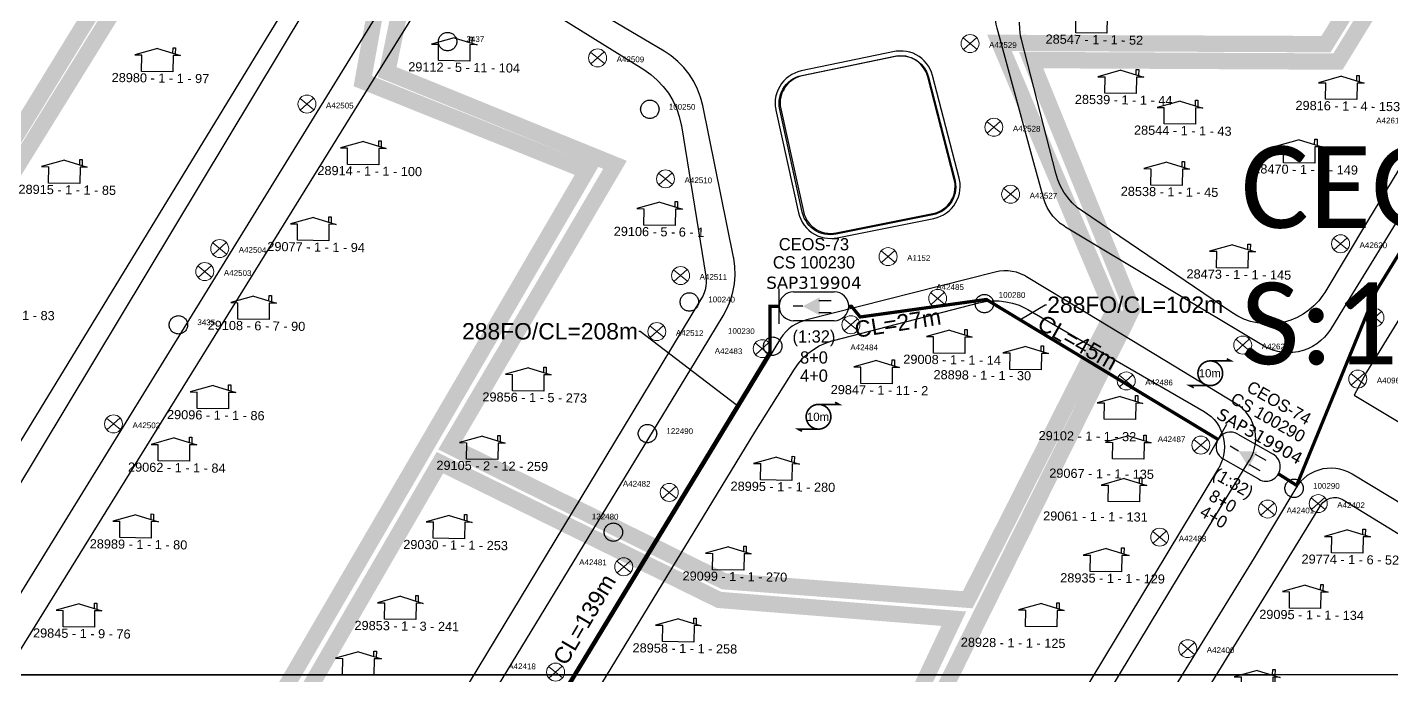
# Model space of a CAD drawing. Header units: millimetres. Extents: x 676447 to 689606, y 7455628 to 7463967.
# Drawn here: x 688458.8 to 688625.6, y 7461413.2 to 7461492.5 of the extents above; entities that cross this region are included whole.
import ezdxf
from ezdxf.enums import TextEntityAlignment as Align

# ---------------------------------------------------------------- set-up
doc = ezdxf.new("R2010")
doc.units = ezdxf.units.MM
doc.header["$LTSCALE"] = 0.1
doc.header["$MEASUREMENT"] = 0
doc.linetypes.add('PHANTOM2', pattern=[1.25, 0.625, -0.125, 0.125, -0.125, 0.125, -0.125])
doc.layers.add('10.4-Postes', color=1, linetype='Continuous', lineweight=0)
for name, color, linetype in [('Caixas Subterrâneas', 5, 'Continuous'), ('CELULARIZAÇÃO CABO 5', 7, 'Continuous'), ('CEOS', 1, 'Continuous'), ('label_cabos', 7, 'Continuous'), ('label_cabos @ 1', 7, 'Continuous'), ('LAYOUT', 7, 'Continuous'), ('LEGENDAS_INFRAESTRUTURAS', 7, 'Continuous'), ('MUB_MEIOFIO', 7, 'Continuous'), ('MUB_OBRA_ARTE', 7, 'Continuous'), ('MUB_QUADRAS', 7, 'Continuous'), ('NOS_DE_INFRAESTRUTURA', 7, 'Continuous'), ('surveys', 7, 'Continuous'), ('SURVEYS_LEGENDAS', 7, 'Continuous')]:
    doc.layers.add(name, color=color, linetype=linetype)
doc.styles.add('Legend', font='calibri.ttf')
doc.styles.add('siredit', font='verdana.ttf')
doc.styles.get("Standard").update_dxf_attribs({"font": 'arial.ttf'})
doc.styles.add('Style-font000', font='font000.shx')
doc.dimstyles.new('FW', dxfattribs={"dimscale": 0, "dimtxt": 2, "dimasz": 0.18, "dimexe": 0.18, "dimexo": 0.0625, "dimgap": 0.09, "dimtad": 0, "dimtoh": 1, "dimdec": 0, "dimzin": 0, "dimdsep": 46, "dimtxsty": 'Standard', "dimcen": 0.09, "dimse1": 1, "dimse2": 1, "dimsd1": 1, "dimsd2": 1, "dimclrt": 7, "dimadec": 0, "dimazin": 0, "dimtfac": 1, "dimtdec": 0, "dimtofl": 0, "dimtmove": 0, "dimatfit": 3, "dimfxl": 0, "dimtolj": 1, "dimtzin": 0, "dimarcsym": 0})

# ---------------------------------------------------------------- blocks, each defined once
blk = doc.blocks.new('MHMZ')
at = {"linetype": 'PHANTOM2'}
blk.add_circle((0, 0), 0.0000101, dxfattribs=at)
blk = doc.blocks.new('PTPT')
at = {"layer": '10.4-Postes', "color": 1, "linetype": 'PHANTOM2'}
for points in [[(-0.0000079, 0.0000104), (0.0000075, -0.000002)], [(0.000007, 0.0000109), (-0.0000074, -0.0000025)]]:
    blk.add_lwpolyline(points, dxfattribs=at)
at = {"layer": '10.4-Postes', "color": 1}
blk.add_circle((-0.0000002, 0.0000042), 0.00000987, dxfattribs=at)
blk = doc.blocks.new('LVLV')
for p, q in [((0, 0.0000254), (-0.0000251, 0.000018)), ((-0.0000251, 0.000018), (-0.0000173, 0.000018)), ((-0.0000172, 0), (-0.0000172, 0.0000179)), ((0, 0.0000254), (0.0000251, 0.000018)), ((0.0000169, 0.0000264), (0.0000195, 0.0000264)), ((0.0000169, 0.0000205), (0.0000169, 0.0000264)), ((0.0000251, 0.000018), (0.0000172, 0.000018)), ((0.0000172, 0.000018), (0.0000172, 0)), ((0.0000195, 0.0000264), (0.0000195, 0.0000198)), ((0.0000172, 0), (-0.0000172, 0))]:
    blk.add_line(p, q)
blk = doc.blocks.new('ceos')
at = {"layer": 'CEOS'}
for p, q in [((1.77, 1.77), (6.73, 1.77)), ((6.73, -1.77), (1.77, -1.77))]:
    blk.add_line(p, q, dxfattribs=at)
for points in [[(0, -2.13), (0, 2.13)], [(2.88, 0), (1.69, 0)], [(4.84, 0.7), (6.34, 0.7)], [(4.84, -0.77), (6.34, -0.77)]]:
    blk.add_lwpolyline(points, dxfattribs=at)
blk.add_lwpolyline([(2.88, 0, 0, 2.18, 0), (4.93, 0, 2.18, 2.18, 0)], format="xyseb", dxfattribs=at)
for centre, start, end in [((1.77, 0), 90, 270), ((6.73, 0), 270, 90)]:
    blk.add_arc(centre, 1.77, start, end, dxfattribs=at)
for tag, height, style, p in [('NOME?', 1.5, 'Style-font000', (4.25, 7.59)), ('LOCAL?', 1.5, 'Style-font000', (4.25, 5.37)), ('TIPO?', 1.48, 'siredit', (4.25, 2.88))]:
    blk.add_attdef(tag, text='', height=height, dxfattribs=dict(at, style=style)).set_placement(p, align=Align.MIDDLE_CENTER)
at = {"layer": 'CEOS', "style": 'siredit', "flags": 1}
for tag, height, p in [('ID', 0.887, (4.25, 9.07)), ('COORX', 0.739, (4.25, -1.77)), ('COORY', 0.739, (4.25, -1.77))]:
    blk.add_attdef(tag, text='', height=height, dxfattribs=at).set_placement(p, align=Align.MIDDLE_CENTER)
at = {"layer": 'CEOS', "style": 'Style-font000'}
for tag, p in [('RACIO_SPLITAGEM', (4.25, -2.94)), ('FIBRAS_FUSIONADAS', (4.25, -5.51)), ('FIBRAS_RESERVA', (4.25, -7.73))]:
    blk.add_attdef(tag, text='', height=1.5, dxfattribs=at).set_placement(p, align=Align.TOP_CENTER)
blk = doc.blocks.new('A$C6FB0096B')
at = {"layer": 'LAYOUT', "color": 0, "const_width": 0.2}
for points in [[(0, 1.51), (2.52, 1.51), (2.02, 1.77)], [(0, -1.51), (-2.52, -1.51), (-2.02, -1.77)]]:
    blk.add_lwpolyline(points, dxfattribs=at)
blk.add_lwpolyline([(0, 1.51, 1.000012), (0, -1.51, 0.999978)], format="xyb", close=True, dxfattribs=at)
at = {"layer": 'LAYOUT', "color": 0}
blk.add_text('10m', height=1, dxfattribs=at).set_placement((-0.06, 0), align=Align.MIDDLE_CENTER)

msp = doc.modelspace()

# ---------------------------------------------------------------- linework, layer by layer
at = {"linetype": 'Continuous'}
for points in [[(688948.2, 7461413.29), (688274.34, 7461413.29), (688274.34, 7461940.23), (688948.2, 7461940.23)], [(688611.27, 7460886.36), (687937.42, 7460886.36), (687937.42, 7461413.29), (688611.27, 7461413.29)]]:
    msp.add_lwpolyline(points, close=True, dxfattribs=at)
at = {"color": 1, "const_width": 0.4}
for points in [[(688611.7, 7461437.88), (688613.93, 7461436.47), (688623.69, 7461460.31), (688648.47, 7461500.59), (688656, 7461507.9), (688687.95, 7461564.88), (688704.68, 7461588.18), (688710.21, 7461593.89), (688710.21, 7461593.89), (688720.59, 7461595.92), (688734.2, 7461595.92), (688734.2, 7461595.92)], [(688484.65, 7461303.71), (688480.8, 7461305.98), (688479.87, 7461336.12), (688481.09, 7461339.88), (688549.56, 7461452.82), (688549.56, 7461458.37), (688550.67, 7461458.37)], [(688559.17, 7461458.37), (688559.5, 7461458.38), (688560.57, 7461457.06), (688576, 7461459.2), (688604.32, 7461442.09)]]:
    msp.add_lwpolyline(points, dxfattribs=at)
at = {"layer": 'CELULARIZAÇÃO CABO 5', "color": 4, "const_width": 2}
msp.add_lwpolyline([(688567.85, 7461405.52), (688593.84, 7461458.02), (688593.84, 7461458.02), (688593.84, 7461458.02), (688593.84, 7461458.02), (688581.47, 7461488.47), (688581.47, 7461488.47), (688618.98, 7461488.29), (688618.98, 7461488.29), (688618.98, 7461488.29), (688618.98, 7461488.29), (688618.98, 7461488.29), (688618.98, 7461488.29), (688673.56, 7461577.16), (688647.76, 7461596.07), (688650.13, 7461614.08), (688710.94, 7461612.65)], dxfattribs=at)
at = {"layer": 'CELULARIZAÇÃO CABO 5', "color": 2, "const_width": 2}
msp.add_lwpolyline([(688670.7, 7461576.59), (688617.52, 7461490.42), (688617.52, 7461490.42), (688617.52, 7461490.42), (688617.52, 7461490.42), (688617.52, 7461490.42), (688577.61, 7461490.57), (688591.52, 7461457.62), (688591.52, 7461457.62), (688591.52, 7461457.62), (688591.52, 7461457.62), (688573.72, 7461422.49), (688543.93, 7461424.75), (688510.39, 7461441.28), (688510.39, 7461441.28), (688530.6, 7461475.66), (688502.75, 7461487), (688502.75, 7461487), (688506.17, 7461503.65), (688476.37, 7461510.21), (688424.55, 7461425.7)], dxfattribs=at)
at = {"layer": 'CELULARIZAÇÃO CABO 5', "color": 6, "const_width": 2}
msp.add_lwpolyline([(688477.32, 7461507.36), (688502.58, 7461501.52), (688499.77, 7461485.9), (688527.12, 7461474.93), (688527.12, 7461474.93), (688527.12, 7461474.93), (688464.89, 7461368.14), (688464.89, 7461368.14), (688497.02, 7461305.39), (688497.02, 7461305.39), (688455.39, 7461233.01), (688455.39, 7461233.01), (688401.46, 7461242.53), (688401.46, 7461242.53), (688366.14, 7461237.49), (688308.71, 7461341.9), (688369.65, 7461441.34), (688425.16, 7461423.26), (688477.32, 7461507.45)], dxfattribs=at)
at = {"layer": 'CELULARIZAÇÃO CABO 5', "color": 3, "const_width": 2}
msp.add_lwpolyline([(688467.77, 7461367.69), (688509.2, 7461439.25), (688543.32, 7461422.47), (688543.32, 7461422.47), (688572.02, 7461420.17), (688564.22, 7461403.6)], dxfattribs=at)
at = {"layer": 'MUB_MEIOFIO', "linetype": 'Continuous'}
for points in [[(688757.34, 7461590.21), (688742.49, 7461592.45), (688742.43, 7461592.46), (688717.4, 7461596.47), (688717.23, 7461596.5), (688716.5, 7461596.56), (688715.77, 7461596.54), (688715.04, 7461596.45), (688714.33, 7461596.28), (688713.64, 7461596.04), (688712.97, 7461595.73), (688712.35, 7461595.35), (688711.76, 7461594.9), (688711.23, 7461594.4), (688710.75, 7461593.85), (688710.33, 7461593.24), (688705.02, 7461584.66), (688622.45, 7461450.3), (688620.98, 7461447.52), (688682.07, 7461410.88)], [(688581.81, 7461475.92), (688577.3, 7461492.36), (688577.19, 7461492.87), (688577.13, 7461493.39), (688577.13, 7461493.92), (688577.18, 7461494.44), (688577.28, 7461494.95), (688577.44, 7461495.45), (688577.65, 7461495.93), (688577.85, 7461496.28), (688585.37, 7461508.67), (688634.96, 7461590.73)], [(688693.79, 7461578.69), (688620.12, 7461458.87), (688618.05, 7461455.54), (688617.75, 7461455.09), (688617.35, 7461454.61), (688616.89, 7461454.17), (688616.4, 7461453.79), (688615.87, 7461453.45), (688615.3, 7461453.18), (688614.71, 7461452.96), (688614.1, 7461452.81), (688613.48, 7461452.72), (688612.85, 7461452.7), (688612.23, 7461452.74), (688611.61, 7461452.85), (688611.01, 7461453.02), (688610.42, 7461453.26), (688609.87, 7461453.55), (688585.69, 7461468.05), (688585.54, 7461468.15), (688585.03, 7461468.51), (688584.56, 7461468.93), (688584.14, 7461469.39), (688583.77, 7461469.9), (688583.45, 7461470.44), (688583.19, 7461471.01), (688582.99, 7461471.61), (688581.81, 7461475.92)], [(688414.83, 7461365.11), (688499.5, 7461505.86), (688499.75, 7461506.32), (688499.94, 7461506.81), (688500.09, 7461507.31), (688500.18, 7461507.83), (688500.22, 7461508.35), (688500.2, 7461508.87), (688500.13, 7461509.39), (688500, 7461509.9), (688499.82, 7461510.39), (688499.59, 7461510.86), (688499.31, 7461511.31), (688498.99, 7461511.72), (688498.63, 7461512.1), (688498.23, 7461512.43), (688497.79, 7461512.72), (688497.69, 7461512.78), (688468.01, 7461530.07), (688458.47, 7461535.32)], [(688482.56, 7461356.53), (688540.43, 7461451.62), (688543.83, 7461457.2), (688544.32, 7461458.13), (688544.72, 7461459.09), (688545.01, 7461460.1), (688545.2, 7461461.13), (688545.28, 7461462.17), (688545.25, 7461463.22), (688545.11, 7461464.26), (688545.08, 7461464.39), (688541.32, 7461482.93), (688541.06, 7461483.94), (688540.7, 7461484.92), (688540.23, 7461485.86), (688539.67, 7461486.74), (688539.02, 7461487.56), (688538.28, 7461488.31), (688537.48, 7461488.98), (688536.61, 7461489.55), (688534.11, 7461491.03), (688513.06, 7461503.48)], [(688506.25, 7461501.8), (688420.06, 7461361.93)], [(688550.27, 7461482.36), (688553.04, 7461469.8), (688553.16, 7461469.4), (688553.31, 7461469.01), (688553.5, 7461468.64), (688553.73, 7461468.29), (688554, 7461467.96), (688554.3, 7461467.67), (688554.62, 7461467.41), (688554.98, 7461467.18), (688555.35, 7461467), (688555.74, 7461466.85), (688556.15, 7461466.74), (688556.56, 7461466.68), (688556.98, 7461466.66), (688557.4, 7461466.69), (688557.74, 7461466.74), (688569.59, 7461469.12), (688569.99, 7461469.22), (688570.39, 7461469.37), (688570.76, 7461469.55), (688571.11, 7461469.78), (688571.44, 7461470.04), (688571.74, 7461470.33), (688572.01, 7461470.65), (688572.24, 7461471), (688572.44, 7461471.37), (688572.59, 7461471.76), (688572.7, 7461472.16), (688572.77, 7461472.58), (688572.8, 7461472.99), (688572.78, 7461473.41), (688572.72, 7461473.83), (688572.67, 7461474.04), (688569.43, 7461486.58), (688569.31, 7461486.98), (688569.14, 7461487.36), (688568.93, 7461487.73), (688568.69, 7461488.07), (688568.41, 7461488.38), (688568.11, 7461488.67), (688567.77, 7461488.92), (688567.41, 7461489.13), (688567.03, 7461489.3), (688566.63, 7461489.43), (688566.22, 7461489.53), (688565.81, 7461489.57), (688565.39, 7461489.58), (688564.97, 7461489.54), (688564.75, 7461489.5), (688553.37, 7461487.14), (688552.96, 7461487.04), (688552.57, 7461486.89), (688552.2, 7461486.7), (688551.85, 7461486.47), (688551.52, 7461486.21), (688551.22, 7461485.92), (688550.96, 7461485.59), (688550.73, 7461485.24), (688550.53, 7461484.87), (688550.38, 7461484.48), (688550.27, 7461484.08), (688550.2, 7461483.66), (688550.18, 7461483.25), (688550.2, 7461482.83), (688550.26, 7461482.41), (688550.27, 7461482.36)], [(688520.26, 7461294.15), (688603.15, 7461431.38), (688608.18, 7461439.56), (688608.2, 7461439.59), (688608.45, 7461440.05), (688608.65, 7461440.54), (688608.79, 7461441.04), (688608.88, 7461441.55), (688608.92, 7461442.08), (688608.91, 7461442.6), (688608.84, 7461443.12), (688608.71, 7461443.63), (688608.53, 7461444.12), (688608.31, 7461444.59), (688608.03, 7461445.03), (688607.71, 7461445.45), (688607.35, 7461445.83), (688606.95, 7461446.16), (688606.52, 7461446.46), (688597.82, 7461451.73), (688588.19, 7461457.57), (688580.91, 7461461.98), (688580.65, 7461462.13), (688580.17, 7461462.35), (688579.68, 7461462.52), (688579.17, 7461462.64), (688578.65, 7461462.7), (688578.12, 7461462.7), (688577.6, 7461462.66), (688577.09, 7461462.55), (688553.88, 7461456.66), (688553.67, 7461456.6), (688553.18, 7461456.43), (688552.71, 7461456.2), (688552.26, 7461455.93), (688551.85, 7461455.6), (688551.47, 7461455.24), (688551.13, 7461454.84), (688550.84, 7461454.41), (688546.41, 7461447.11), (688487.2, 7461349.57)], [(688653.93, 7461417.7), (688629.54, 7461432.49), (688620.7, 7461437.85), (688620.67, 7461437.87), (688620.2, 7461438.11), (688619.72, 7461438.31), (688619.21, 7461438.45), (688618.7, 7461438.54), (688618.18, 7461438.57), (688617.65, 7461438.55), (688617.13, 7461438.48), (688616.63, 7461438.35), (688616.14, 7461438.17), (688615.67, 7461437.94), (688615.22, 7461437.66), (688614.81, 7461437.33), (688614.44, 7461436.97), (688614.1, 7461436.57), (688613.81, 7461436.13), (688608.73, 7461427.6), (688526.4, 7461293.8)]]:
    msp.add_lwpolyline(points, dxfattribs=at)
at = {"layer": 'MUB_OBRA_ARTE', "linetype": 'Continuous'}
msp.add_lwpolyline([(688550.87, 7461482.49), (688553.63, 7461469.95), (688553.74, 7461469.6), (688553.87, 7461469.26), (688554.03, 7461468.95), (688554.22, 7461468.65), (688554.45, 7461468.38), (688554.71, 7461468.13), (688554.98, 7461467.91), (688555.28, 7461467.72), (688555.59, 7461467.56), (688555.93, 7461467.43), (688556.27, 7461467.34), (688556.62, 7461467.29), (688556.97, 7461467.27), (688557.33, 7461467.3), (688557.64, 7461467.34), (688569.46, 7461469.72), (688569.81, 7461469.81), (688570.15, 7461469.93), (688570.46, 7461470.08), (688570.75, 7461470.28), (688571.04, 7461470.5), (688571.29, 7461470.75), (688571.52, 7461471.02), (688571.71, 7461471.31), (688571.88, 7461471.63), (688572.01, 7461471.95), (688572.1, 7461472.29), (688572.16, 7461472.65), (688572.19, 7461473), (688572.17, 7461473.35), (688572.12, 7461473.72), (688572.08, 7461473.89), (688568.84, 7461486.42), (688568.73, 7461486.77), (688568.59, 7461487.08), (688568.41, 7461487.4), (688568.21, 7461487.69), (688567.97, 7461487.95), (688567.71, 7461488.2), (688567.43, 7461488.41), (688567.13, 7461488.58), (688566.81, 7461488.73), (688566.46, 7461488.84), (688566.12, 7461488.92), (688565.77, 7461488.96), (688565.41, 7461488.97), (688565.05, 7461488.93), (688564.87, 7461488.9), (688553.5, 7461486.54), (688553.14, 7461486.45), (688552.82, 7461486.33), (688552.51, 7461486.17), (688552.21, 7461485.97), (688551.92, 7461485.75), (688551.68, 7461485.51), (688551.46, 7461485.23), (688551.26, 7461484.93), (688551.09, 7461484.61), (688550.96, 7461484.29), (688550.87, 7461483.95), (688550.81, 7461483.59), (688550.79, 7461483.25), (688550.81, 7461482.89), (688550.86, 7461482.51), (688550.87, 7461482.49)], dxfattribs=at)
at = {"layer": 'MUB_QUADRAS', "linetype": 'Continuous'}
for points in [[(688677.79, 7461559.85), (688622.61, 7461468.77), (688617.36, 7461460.07), (688617.13, 7461459.71), (688616.63, 7461459.05), (688616.05, 7461458.44), (688615.42, 7461457.89), (688614.73, 7461457.41), (688614, 7461457.01), (688613.23, 7461456.68), (688612.42, 7461456.44), (688611.6, 7461456.28), (688610.77, 7461456.21), (688609.93, 7461456.23), (688609.1, 7461456.33), (688608.28, 7461456.52), (688607.49, 7461456.8), (688606.74, 7461457.15), (688606.02, 7461457.59), (688587.73, 7461470), (688587.11, 7461470.46), (688586.5, 7461471.03), (688585.95, 7461471.65), (688585.46, 7461472.34), (688585.05, 7461473.07), (688584.72, 7461473.84), (688584.47, 7461474.64), (688580.29, 7461490.97), (688580.19, 7461491.43), (688580.07, 7461492.26), (688580.04, 7461493.09)], [(688496.76, 7461505.51), (688487.51, 7461490.36), (688423.87, 7461386.13)], [(688435.88, 7461380.84), (688502.14, 7461487.78), (688508.73, 7461498.4)], [(688514.24, 7461499.69), (688534.12, 7461487.31), (688534.98, 7461486.71), (688535.77, 7461486.03), (688536.49, 7461485.26), (688537.12, 7461484.43), (688537.66, 7461483.53), (688538.1, 7461482.58), (688538.45, 7461481.59), (688538.68, 7461480.57), (688538.71, 7461480.43), (688541.69, 7461462.06), (688541.74, 7461461.65), (688541.74, 7461461.23), (688541.7, 7461460.81), (688541.61, 7461460.4), (688541.49, 7461460), (688541.32, 7461459.62), (688541.17, 7461459.35), (688532.65, 7461445.26), (688482.41, 7461362.15)], [(688550.73, 7461482.41), (688550.73, 7461482.44), (688550.67, 7461482.82), (688550.66, 7461483.19), (688550.67, 7461483.55), (688550.73, 7461483.91), (688550.83, 7461484.26), (688550.96, 7461484.6), (688551.13, 7461484.92), (688551.34, 7461485.24), (688551.56, 7461485.52), (688551.82, 7461485.77), (688552.11, 7461486), (688552.42, 7461486.2), (688552.75, 7461486.37), (688553.08, 7461486.5), (688553.45, 7461486.59), (688564.82, 7461488.94), (688565.01, 7461488.98), (688565.38, 7461489.01), (688565.75, 7461489.01), (688566.1, 7461488.97), (688566.46, 7461488.88), (688566.82, 7461488.77), (688567.15, 7461488.62), (688567.46, 7461488.44), (688567.75, 7461488.22), (688568.01, 7461487.97), (688568.26, 7461487.69), (688568.47, 7461487.4), (688568.66, 7461487.07), (688568.8, 7461486.74), (688568.91, 7461486.39), (688572.15, 7461473.86), (688572.19, 7461473.68), (688572.24, 7461473.3), (688572.26, 7461472.94), (688572.24, 7461472.58), (688572.17, 7461472.21), (688572.08, 7461471.86), (688571.95, 7461471.52), (688571.77, 7461471.2), (688571.57, 7461470.89), (688571.34, 7461470.62), (688571.08, 7461470.36), (688570.78, 7461470.13), (688570.48, 7461469.93), (688570.16, 7461469.78), (688569.81, 7461469.65), (688569.45, 7461469.56), (688557.62, 7461467.18), (688557.31, 7461467.13), (688556.94, 7461467.11), (688556.58, 7461467.13), (688556.22, 7461467.18), (688555.87, 7461467.27), (688555.52, 7461467.41), (688555.2, 7461467.56), (688554.89, 7461467.76), (688554.6, 7461467.99), (688554.34, 7461468.24), (688554.11, 7461468.53), (688553.91, 7461468.84), (688553.74, 7461469.16), (688553.61, 7461469.51), (688553.5, 7461469.87), (688550.73, 7461482.41)], [(688495.59, 7461357.36), (688547.7, 7461442.97), (688552.54, 7461450.7), (688553.02, 7461451.38), (688553.57, 7461452.02), (688554.18, 7461452.59), (688554.85, 7461453.09), (688555.57, 7461453.52), (688556.33, 7461453.87), (688557.12, 7461454.15), (688557.32, 7461454.2), (688575.07, 7461458.79), (688575.89, 7461458.96), (688576.72, 7461459.04), (688577.56, 7461459.03), (688578.39, 7461458.93), (688579.21, 7461458.75), (688580, 7461458.49), (688580.76, 7461458.14), (688581.08, 7461457.97), (688602.61, 7461445.5), (688603.05, 7461445.21), (688603.46, 7461444.89), (688603.83, 7461444.51), (688604.16, 7461444.11), (688604.44, 7461443.67), (688604.68, 7461443.2), (688604.87, 7461442.71), (688605, 7461442.21), (688605.08, 7461441.69), (688605.11, 7461441.17), (688605.08, 7461440.64), (688605, 7461440.13), (688604.86, 7461439.62), (688604.67, 7461439.13), (688604.44, 7461438.67), (688604.39, 7461438.59), (688590.33, 7461415.28), (688538.19, 7461328.86)], [(688537.76, 7461305.61), (688610.55, 7461423.76), (688616.88, 7461434.04), (688617, 7461434.21), (688617.14, 7461434.37), (688617.29, 7461434.52), (688617.46, 7461434.64), (688617.64, 7461434.75), (688617.82, 7461434.84), (688618.02, 7461434.91), (688618.23, 7461434.96), (688618.43, 7461434.99), (688618.64, 7461434.99), (688618.85, 7461434.97), (688619.06, 7461434.93), (688619.26, 7461434.88), (688619.45, 7461434.79), (688619.63, 7461434.7), (688648.28, 7461417.12)]]:
    msp.add_lwpolyline(points, dxfattribs=at)

# ---------------------------------------------------------------- block references
at = {"layer": 'Caixas Subterrâneas', "color": 5, "xscale": 111319.4907932736, "yscale": 111319.4907932736, "zscale": 111319.4907932736}
for p, rotation in [((688510.13, 7461490.73), 359.2830947602965), ((688534.86, 7461482.46), 359.2829981598501), ((688539.69, 7461458.9), 359.2829724085608), ((688575.76, 7461458.69), 359.2828352481695), ((688477.23, 7461456.1), 359.283208896903), ((688549.88, 7461453.49), 359.2829319622251), ((688534.57, 7461442.81), 359.2829867975613), ((688613.62, 7461436.11), 359.2826842726504), ((688530.4, 7461430.75), 359.2829988737482)]:
    msp.add_blockref('MHMZ', p, dxfattribs=dict(at, rotation=rotation))
at = {"layer": 'CEOS', "linetype": 'Continuous'}
msp.add_blockref('ceos', (688550.67, 7461458.37), dxfattribs=at).add_auto_attribs({'NOME?': 'CEOS-73', 'LOCAL?': 'CS 100230', 'TIPO?': 'SAP319904', 'RACIO_SPLITAGEM': '(1:32)', 'FIBRAS_FUSIONADAS': '8+0', 'FIBRAS_RESERVA': '4+0'})
at = {"layer": 'CEOS', "linetype": 'Continuous', "rotation": 330.2658180414033}
msp.add_blockref('ceos', (688604.32, 7461442.09), dxfattribs=at).add_auto_attribs({'NOME?': 'CEOS-74', 'LOCAL?': 'CS 100290 ', 'TIPO?': 'SAP319904', 'RACIO_SPLITAGEM': '(1:32)', 'FIBRAS_FUSIONADAS': '8+0', 'FIBRAS_RESERVA': '4+0'})
at = {"layer": 'LAYOUT', "linetype": 'Continuous'}
for p in [(688603.37, 7461450.18), (688555.48, 7461444.86)]:
    msp.add_blockref('A$C6FB0096B', p, dxfattribs=at)
at = {"layer": 'NOS_DE_INFRAESTRUTURA', "color": 1}
for p, xscale, yscale, zscale, rotation in [((688574.02, 7461490.02), 111319.4907932736, 111319.4907932736, 111319.4907932736, 359.2828517074984), ((688528.49, 7461488.27), 111319.4907932736, 111319.4907932736, 111319.4907932736, 359.2830241987575), ((688492.96, 7461482.62), 111319.4907932735, 111319.4907932735, 111319.4907932735, 359.2831574617873), ((688576.93, 7461479.79), 111319.4907932736, 111319.4907932736, 111319.4907932736, 359.2828374320792), ((688536.79, 7461473.48), 111319.4907932736, 111319.4907932736, 111319.4907932736, 359.2829880269328), ((688578.98, 7461471.6), 111319.4907932736, 111319.4907932736, 111319.4907932736, 359.2828270773251), ((688482.29, 7461464.96), 111319.4907932736, 111319.4907932736, 111319.4907932736, 359.2831924749709), ((688619.31, 7461465.54), 111319.4907932736, 111319.4907932736, 111319.4907932736, 359.2826719175271), ((688564, 7461463.97), 111319.4907932735, 111319.4907932735, 111319.4907932735, 359.2828816009958), ((688480.47, 7461462.14), 111319.4907932736, 111319.4907932736, 111319.4907932736, 359.2831984957215), ((688538.63, 7461461.66), 111319.4907932736, 111319.4907932736, 111319.4907932736, 359.2829773116022), ((688570.06, 7461458.86), 111319.4907932736, 111319.4907932736, 111319.4907932736, 359.2828569682179), ((688623.51, 7461456.52), 111319.4907932735, 111319.4907932735, 111319.4907932735, 359.2826531114441), ((688535.73, 7461454.81), 111319.4907932736, 111319.4907932736, 111319.4907932736, 359.2829861670595), ((688559.46, 7461455.64), 111319.4907932736, 111319.4907932736, 111319.4907932736, 359.2828992067437), ((688607.35, 7461453.16), 111319.4907932736, 111319.4907932736, 111319.4907932736, 359.2827134763673), ((688548.61, 7461452.72), 111319.4907932736, 111319.4907932736, 111319.4907932736, 359.2829365698104), ((688593.11, 7461448.77), 111319.4907932736, 111319.4907932736, 111319.4907932736, 359.2827661867177), ((688621.42, 7461449), 111319.4907932736, 111319.4907932736, 111319.4907932736, 359.2826586799324), ((688469.31, 7461443.52), 111319.4907932736, 111319.4907932736, 111319.4907932736, 359.2832350422065), ((688602.23, 7461440.93), 111319.4907932736, 111319.4907932736, 111319.4907932736, 359.2827290803221), ((688537.25, 7461435.14), 111319.4907932735, 111319.4907932735, 111319.4907932735, 359.282974207028), ((688616.58, 7461433.77), 111319.4907932735, 111319.4907932735, 111319.4907932735, 359.2826722678672), ((688610.39, 7461433.11), 111319.4907932735, 111319.4907932735, 111319.4907932735, 359.2826956119283), ((688597.2, 7461429.67), 111319.4907932736, 111319.4907932736, 111319.4907932736, 359.2827446582826), ((688531.69, 7461426.05), 111319.4907932736, 111319.4907932736, 111319.4907932736, 359.2829924871487), ((688600.63, 7461416.04), 111319.4907932736, 111319.4907932736, 111319.4907932736, 359.2827273237982), ((688523.35, 7461413.17), 111319.4907932736, 111319.4907932736, 111319.4907932736, 359.2830201306121)]:
    msp.add_blockref('PTPT', p, dxfattribs=dict(at, xscale=xscale, yscale=yscale, zscale=zscale, rotation=rotation))
at = {"layer": 'surveys', "color": 0}
for p, xscale, yscale, zscale, rotation in [((688588.83, 7461491.77), 111319.4907932736, 111319.4907932736, 111319.4907932736, 359.2827960091141), ((688474.65, 7461487.07), 111319.4907932736, 111319.4907932736, 111319.4907932736, 359.2832284416795), ((688510.92, 7461488.38), 111319.4907932736, 111319.4907932736, 111319.4907932736, 359.283091023376), ((688592.41, 7461484.4), 111319.4907932736, 111319.4907932736, 111319.4907932736, 359.2827788052024), ((688619.38, 7461483.66), 111319.4907932736, 111319.4907932736, 111319.4907932736, 359.2826600709994), ((688599.64, 7461480.64), 111319.4907932736, 111319.4907932736, 111319.4907932736, 359.2827514125358), ((688499.8, 7461475.7), 111319.4907932736, 111319.4907932736, 111319.4907932736, 359.2831292747047), ((688614.22, 7461475.9), 111319.4907932736, 111319.4907932736, 111319.4907932736, 359.2826736105523), ((688463.27, 7461473.41), 111319.4907932736, 111319.4907932736, 111319.4907932736, 359.2832674154866), ((688598.02, 7461473.16), 111319.4907932736, 111319.4907932736, 111319.4907932736, 359.2827155999638), ((688536.04, 7461468.27), 111319.4907932735, 111319.4907932735, 111319.4907932735, 359.2829892326573), ((688493.69, 7461466.41), 111319.4907932736, 111319.4907932736, 111319.4907932736, 359.2831496082118), ((688606.06, 7461463.06), 111319.4907932735, 111319.4907932735, 111319.4907932735, 359.2827004625499), ((688486.39, 7461456.78), 111319.4907932735, 111319.4907932735, 111319.4907932735, 359.2831742917379), ((688571.44, 7461452.63), 111319.4907932736, 111319.4907932736, 111319.4907932736, 359.2828458190263), ((688580.79, 7461450.63), 111319.4907932736, 111319.4907932736, 111319.4907932736, 359.2828096361155), ((688562.55, 7461448.92), 111319.4907932736, 111319.4907932736, 111319.4907932736, 359.2828937344592), ((688519.97, 7461448.02), 111319.4907932736, 111319.4907932736, 111319.4907932736, 359.283008872881), ((688481.43, 7461445.86), 111319.4907932736, 111319.4907932736, 111319.4907932736, 359.2831897231367), ((688592.31, 7461444.53), 111319.4907932735, 111319.4907932735, 111319.4907932735, 359.2827739241959), ((688476.66, 7461439.44), 111319.4907932736, 111319.4907932736, 111319.4907932736, 359.2832058497252), ((688514.36, 7461439.66), 111319.4907932736, 111319.4907932736, 111319.4907932736, 359.2830363664073), ((688593.33, 7461439.7), 111319.4907932735, 111319.4907932735, 111319.4907932735, 359.2827497839696), ((688550.32, 7461437.11), 111319.4907932736, 111319.4907932736, 111319.4907932736, 359.2829251581287), ((688592.81, 7461434.47), 111319.4907932736, 111319.4907932736, 111319.4907932736, 359.282762832086), ((688471.97, 7461430.06), 111319.4907932736, 111319.4907932736, 111319.4907932736, 359.2832207048131), ((688510.3, 7461429.98), 111319.4907932736, 111319.4907932736, 111319.4907932736, 359.2830540576722), ((688620.12, 7461428.2), 111319.4907932736, 111319.4907932736, 111319.4907932736, 359.2826570891128), ((688544.44, 7461426.13), 111319.4907932735, 111319.4907932735, 111319.4907932735, 359.2829440405577), ((688590.62, 7461425.91), 111319.4907932736, 111319.4907932736, 111319.4907932736, 359.2827684848108), ((688504.34, 7461420.08), 111319.4907932736, 111319.4907932736, 111319.4907932736, 359.2830853943143), ((688614.95, 7461421.44), 111319.4907932736, 111319.4907932736, 111319.4907932736, 359.2826746088638), ((688465.05, 7461419.16), 111319.4907932736, 111319.4907932736, 111319.4907932736, 359.2832435954991), ((688582.7, 7461419.21), 111319.4907932736, 111319.4907932736, 111319.4907932736, 359.2827845089246), ((688538.33, 7461417.34), 111319.4907932736, 111319.4907932736, 111319.4907932736, 359.2829644871415), ((688499.22, 7461413.29), 111319.4907932735, 111319.4907932735, 111319.4907932735, 359.2830893286175), ((688609.08, 7461411.03), 111319.4907932736, 111319.4907932736, 111319.4907932736, 359.2826936412118)]:
    msp.add_blockref('LVLV', p, dxfattribs=dict(at, xscale=xscale, yscale=yscale, zscale=zscale, rotation=rotation))

# ---------------------------------------------------------------- texts
at = {"layer": 'CELULARIZAÇÃO CABO 5', "insert": (688607.11, 7461477.94), "char_height": 10, "attachment_point": 1, "style": 'Legend'}
msp.add_mtext_dynamic_manual_height_columns("{\\C4;CEOS 74\\PS:199 UC's - 8 FO}", width=159.4451, gutter_width=5, heights=[37.62], dxfattribs=at)
at = {"layer": 'label_cabos', "linetype": 'Continuous', "char_height": 2}
for s, insert, attachment_point in [('288FO/CL=102m', (688583.44, 7461458.55), 4), ('288FO/CL=208m', (688533.41, 7461455.3), 6)]:
    msp.add_mtext(s, dxfattribs=dict(at, insert=insert, attachment_point=attachment_point))
at = {"layer": 'label_cabos', "linetype": 'Continuous', "char_height": 2, "attachment_point": 4}
for s, insert, rotation in [('CL=27m', (688559.92, 7461455.48), 8.9363), ('CL=45m', (688582.54, 7461456.58), 330.3316), ('CL=139m', (688523.78, 7461414.82), 59.5771)]:
    msp.add_mtext(s, dxfattribs=dict(at, insert=insert, rotation=rotation))
at = {"layer": 'LEGENDAS_INFRAESTRUTURAS', "color": 5}
for s, rotation, p in [('3437', 359.2831, (688512.44, 7461490.7)), ('100250', 359.283, (688537.17, 7461482.43)), ('100280', 359.2828, (688577.5, 7461459.43)), ('100240', 359.283, (688542, 7461458.87)), ('3435', 359.2832, (688479.54, 7461456.07)), ('100230', 359.2829, (688544.41, 7461455.01)), ('122490', 359.283, (688536.88, 7461442.78)), ('100290', 359.2827, (688615.93, 7461436.08)), ('122480', 359.283, (688527.76, 7461432.33))]:
    msp.add_text(s, height=0.7, rotation=rotation, dxfattribs=at).set_placement(p)
at = {"layer": 'LEGENDAS_INFRAESTRUTURAS', "color": 1}
for s, rotation, p in [('A42529', 359.2828, (688576.33, 7461489.99)), ('A42509', 359.283, (688530.8, 7461488.24)), ('A42505', 359.2831, (688495.27, 7461482.59)), ('A42619', 359.2826, (688623.65, 7461480.75)), ('A42528', 359.2828, (688579.24, 7461479.76)), ('A42510', 359.283, (688539.1, 7461473.45)), ('A42527', 359.2828, (688581.29, 7461471.57)), ('A42504', 359.2832, (688484.6, 7461464.93)), ('A42620', 359.2827, (688621.62, 7461465.51)), ('A1152', 359.2829, (688566.31, 7461463.94)), ('A42503', 359.2832, (688482.78, 7461462.11)), ('A42511', 359.283, (688540.94, 7461461.63)), ('A42485', 359.2828, (688569.88, 7461460.4)), ('A42512', 359.283, (688538.04, 7461454.78)), ('A42483', 359.2829, (688542.79, 7461452.56)), ('A42484', 359.2829, (688559.37, 7461453.02)), ('A42621', 359.2827, (688609.66, 7461453.13)), ('A42486', 359.2828, (688595.42, 7461448.74)), ('A40968', 359.2826, (688623.73, 7461448.97)), ('A42502', 359.2832, (688471.62, 7461443.49)), ('A42487', 359.2827, (688596.95, 7461441.79)), ('A42482', 359.283, (688531.56, 7461436.34)), ('A42401', 359.2827, (688612.7, 7461433.08)), ('A42402', 359.2827, (688618.89, 7461433.74)), ('A42488', 359.2827, (688599.51, 7461429.64)), ('A42481', 359.283, (688526.22, 7461426.74)), ('A42400', 359.2827, (688602.94, 7461416.01)), ('A42418', 359.283, (688517.55, 7461414.03))]:
    msp.add_text(s, height=0.7, rotation=rotation, dxfattribs=at).set_placement(p)
at = {"layer": 'SURVEYS_LEGENDAS', "color": 0}
for s, rotation, p in [('28547 - 1 - 1 - 52', 359.2828, (688583.23, 7461490.49)), ('29112 - 5 - 11 - 104', 359.2831, (688505.32, 7461487.1)), ('28980 - 1 - 1 - 97', 359.2832, (688469.06, 7461485.79)), ('28539 - 1 - 1 - 44', 359.2828, (688586.81, 7461483.12)), ('29816 - 1 - 4 - 153', 359.2827, (688613.78, 7461482.38)), ('28544 - 1 - 1 - 43', 359.2828, (688594.04, 7461479.36)), ('28914 - 1 - 1 - 100', 359.2831, (688494.21, 7461474.43)), ('28470 - 1 - 1 - 149', 359.2827, (688608.62, 7461474.62)), ('28915 - 1 - 1 - 85', 359.2833, (688457.67, 7461472.13)), ('28538 - 1 - 1 - 45', 359.2827, (688592.42, 7461471.88)), ('29106 - 5 - 6 - 1', 359.283, (688530.44, 7461466.99)), ('29077 - 1 - 1 - 94', 359.2831, (688488.09, 7461465.13)), ('28473 - 1 - 1 - 145', 359.2827, (688600.46, 7461461.78)), ('29010 - 1 - 1 - 83', 359.2833, (688450.17, 7461456.81)), ('29108 - 6 - 7 - 90', 359.2832, (688480.8, 7461455.5)), ('29008 - 1 - 1 - 14', 359.2828, (688565.84, 7461451.35)), ('28898 - 1 - 1 - 30', 359.2828, (688569.53, 7461449.46)), ('29847 - 1 - 11 - 2', 359.2829, (688556.96, 7461447.64)), ('29856 - 1 - 5 - 273', 359.283, (688514.38, 7461446.74)), ('29096 - 1 - 1 - 86', 359.2832, (688475.83, 7461444.58)), ('29102 - 1 - 1 - 32', 359.2828, (688582.38, 7461442.01)), ('29062 - 1 - 1 - 84', 359.2832, (688471.06, 7461438.16)), ('29105 - 2 - 12 - 259', 359.283, (688508.76, 7461438.38)), ('29067 - 1 - 1 - 135', 359.2827, (688583.68, 7461437.42)), ('28995 - 1 - 1 - 280', 359.2829, (688544.72, 7461435.83)), ('29061 - 1 - 1 - 131', 359.2828, (688582.93, 7461432.19)), ('28989 - 1 - 1 - 80', 359.2832, (688466.38, 7461428.78)), ('29030 - 1 - 1 - 253', 359.2831, (688504.71, 7461428.7)), ('29774 - 1 - 6 - 52', 359.2827, (688614.52, 7461426.92)), ('29099 - 1 - 1 - 270', 359.2829, (688538.85, 7461424.85)), ('28935 - 1 - 1 - 129', 359.2828, (688585.02, 7461424.63)), ('29853 - 1 - 3 - 241', 359.2831, (688498.75, 7461418.8)), ('29095 - 1 - 1 - 134', 359.2827, (688609.35, 7461420.16)), ('29845 - 1 - 9 - 76', 359.2832, (688459.45, 7461417.88)), ('28958 - 1 - 1 - 258', 359.283, (688532.74, 7461416.06)), ('28928 - 1 - 1 - 125', 359.2828, (688572.87, 7461416.75))]:
    msp.add_text(s, height=1.1132, rotation=rotation, dxfattribs=at).set_placement(p)

# ---------------------------------------------------------------- leaders
at = {"layer": 'label_cabos @ 1', "linetype": 'Continuous', "annotation_type": 0, "has_hookline": 1, "text_width": 21.23}
for points, hookline_direction in [([(688580.28, 7461456.83), (688583.17, 7461458.55), (688583.35, 7461458.55)], 0), ([(688545.43, 7461446.33), (688533.68, 7461455.3), (688533.5, 7461455.3)], 1)]:
    msp.add_leader(points, dimstyle='FW', override={"dimscale": 1}, dxfattribs=dict(at, hookline_direction=hookline_direction))

doc.saveas('drawing.dxf')
